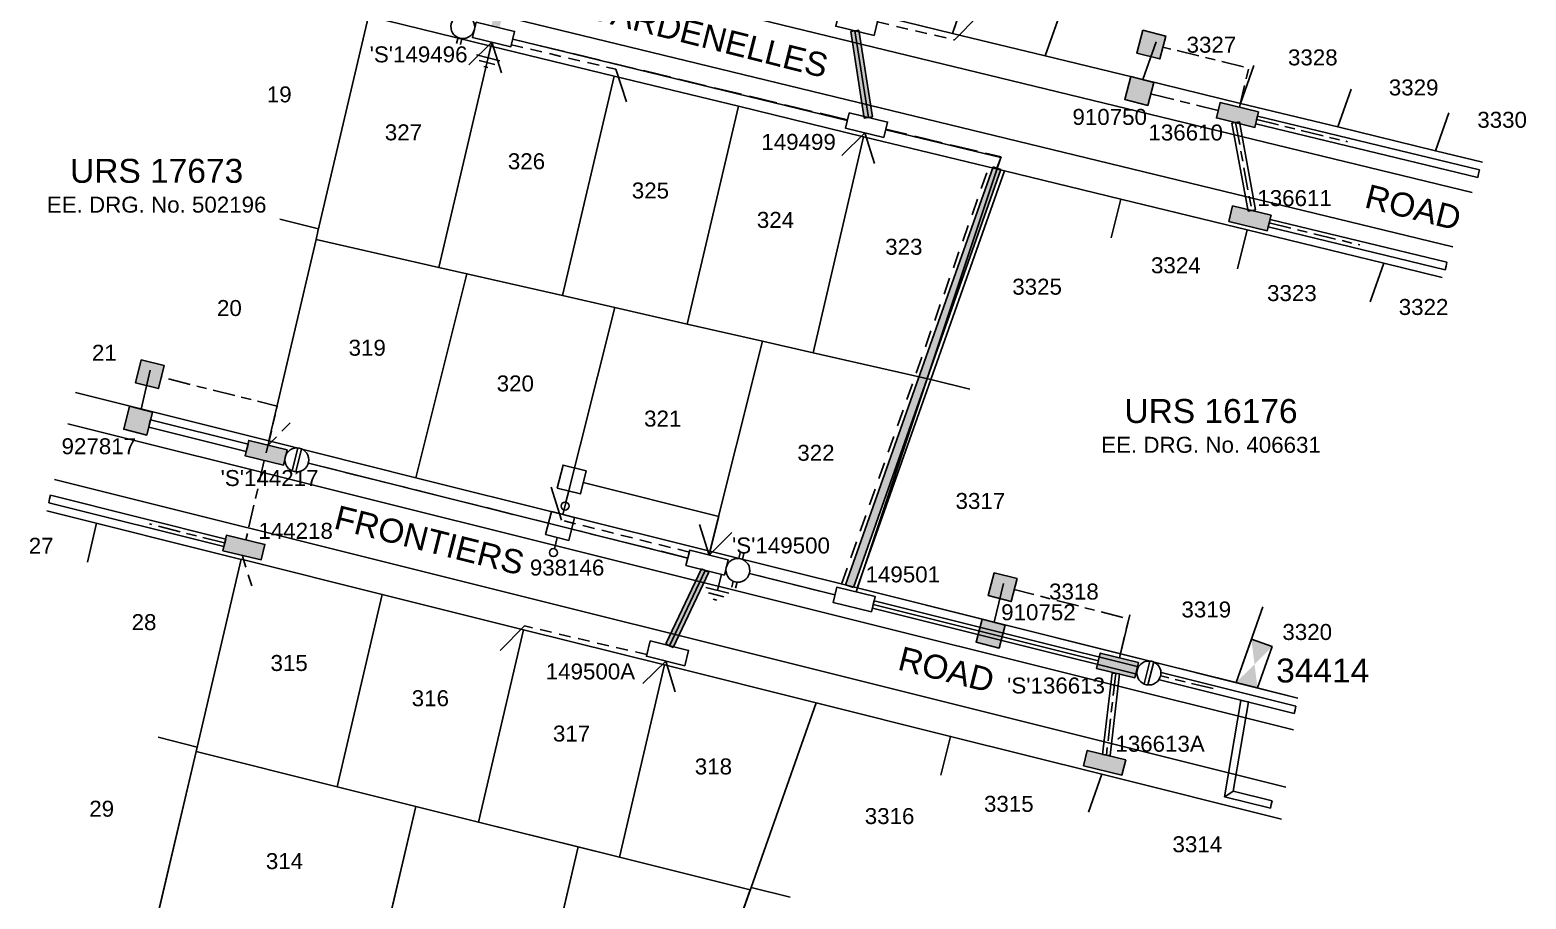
# Model space of a CAD drawing. Header units: metres. Extents: x 301329 to 301580, y 6240381 to 6240750.
# Drawn here: x 301381.9 to 301569.2, y 6240550 to 6240658.8 of the extents above; entities that cross this region are included whole.
import ezdxf
from ezdxf.enums import TextEntityAlignment as Align

# ---------------------------------------------------------------- set-up
doc = ezdxf.new("R2010")
doc.units = ezdxf.units.M
doc.header["$LTSCALE"] = 0.7
for name, pattern in [('Cable Exist OH', [1, 1, 0]), ('Cable Exist UG', [8.2, 4, -1.2, 1.8, -1.2]), ('Dash', [5, 3, -2]), ('IE Trench LV', [6.5, 5, -1.5])]:
    doc.linetypes.add(name, pattern=pattern)
doc.layers.get('0').update_dxf_attribs({"color": 6})
for name, color, linetype in [('_User Miscellaneous1', 3, 'Continuous'), ('_User Miscellaneous11', 7, 'Continuous'), ('_User Miscellaneous4', 7, 'Continuous'), ('_User Miscellaneous6', 7, 'Continuous'), ('_User Miscellaneous7', 150, 'Continuous'), ('_User Miscellaneous8', 7, 'Continuous'), ('_User_LV_Exist', 7, 'Continuous'), ('Cadastre Developer_SP_NEW', 4, 'Continuous'), ('Cadastre Roads_SP_EXT', 4, 'Continuous'), ('Cadastre Roads_SP_NEW', 8, 'Continuous'), ('Duct_SP_NEW', 2, 'Continuous'), ('Equip_LV_NEW', 5, 'Continuous'), ('Mains_LV_NEW_R6', 2, 'Continuous'), ('Mains_LV_NEW_R94', 2, 'Continuous'), ('Mains_LV_NEW_T84', 2, 'Continuous'), ('Services_SP_NEW_UG', 2, 'Continuous'), ('Sub_SP_EXT', 7, 'Continuous'), ('SupportsUG_SP_LV_EXT', 7, 'Continuous'), ('SupportsUG_SP_LV_NEW', 2, 'Continuous'), ('SupportsUG_SP_LV_SL_EXT', 7, 'Continuous'), ('SupportsUG_SP_LV_SL_NEW', 2, 'Continuous'), ('Trench_SP_NEW', 2, 'Continuous'), ('UG_Details_SP_MISC', 7, 'Continuous')]:
    doc.layers.add(name, color=color, linetype=linetype)
doc.layers.add('_User Miscellaneous5', color=7, linetype='Continuous', lineweight=35)
doc.layers.add('_User Notes', color=7, linetype='Continuous', plot=False)
doc.styles.add('ARIAL', font='arial.ttf', dxfattribs={"height": 2})
doc.styles.add('ARIAL 3.0', font='arial.ttf', dxfattribs={"height": 3})
doc.styles.add('COLUMN_LABEL', font='arial.ttf')
doc.styles.add('POLE_LABEL', font='arial.ttf')
doc.styles.add('SL_LABEL', font='arial.ttf')
doc.styles.get("Standard").update_dxf_attribs({"font": 'arial.ttf'})
doc.styles.add('style1', font='iso3098b.shx')
doc.linetypes.add('Cable 1', pattern='A,10,-0.1,["//",style1,S=2.5,R=0,X=0.35,Y=-1.25],-5', length=15.1)
doc.linetypes.add('Cable New UG', pattern='A,8,-1,["x",style1,S=3.5,R=0,X=0.35,Y=-1],-3.5', length=12.5)
doc.linetypes.add('Cable Z', pattern='A,8,-1,["Z",Standard,S=2.5,R=0,X=0.35,Y=-1.25],-3.5', length=12.5)

# ---------------------------------------------------------------- blocks, each defined once
blk = doc.blocks.new('PILLAR_EXT')
blk.add_hatch(color=256).paths.add_polyline_path([(-2.475, 2.49), (-2.475, 0.51), (2.475, 0.51), (2.475, 2.49)])
blk.add_lwpolyline([(-2.475, 0.51), (2.475, 0.51), (2.475, 2.49), (-2.475, 2.49)], close=True)
for tag, p, flags in [('OWNED_BY', (0, 1.3), 9), ('STATE', (0, 1.1), 9), ('SUPPORT_TYPE', (0, 0.9), 9), ('USAGE', (0, 0.7), 9), ('LEGEND', (0, 0.5), 9), ('LOCATION', (0, 0.3), 9), ('NOTES', (0, 0.1), 9), ('PARENT', (0, -0.1), 9), ('STREETNAME', (0, -0.3), 9), ('SUBURB', (0, -0.5), 1)]:
    blk.add_attdef(tag, p, '', height=0.2, dxfattribs=dict(flags=flags))
at = {"layer": '_User Miscellaneous6', "style": 'ARIAL', "flags": 8}
blk.add_attdef('ASSET_NUM', text='', height=2, dxfattribs=at).set_placement((1.5, 7.5), align=Align.TOP_LEFT)
blk = doc.blocks.new('*U36')
at = {"layer": '_User Miscellaneous7'}
blk.add_hatch(color=256, dxfattribs=at).paths.add_polyline_path([(-1.49, -7.49), (1.48, -7.49), (1.48, -4.52), (-1.49, -4.52)])
at = {"layer": '_User Miscellaneous8'}
blk.add_hatch(color=256, dxfattribs=at).paths.add_polyline_path([(-1.49, -1.49), (1.48, -1.49), (1.48, 1.48), (-1.49, 1.48)])
at = {"layer": '_User Miscellaneous7'}
blk.add_lwpolyline([(1.48, -7.49), (1.48, -4.52), (-1.49, -4.52), (-1.49, -7.49)], close=True, dxfattribs=at)
at = {"layer": '_User Miscellaneous8'}
blk.add_lwpolyline([(1.48, -1.49), (1.48, 1.48), (-1.49, 1.48), (-1.49, -1.49)], close=True, dxfattribs=at)
at = {"flags": 9}
for tag, style, p in [('STRUCTURE_PLANT_NUMBER', 'POLE_LABEL', (1.81, 0.03)), ('STREET_CODE', 'COLUMN_LABEL', (1.81, -0.2))]:
    blk.add_attdef(tag, text='', height=0.2, dxfattribs=dict(at, style=style)).set_placement(p, align=Align.MIDDLE_LEFT)
for tag, p in [('COLUMN_TYPE', (1.81, -0.4)), ('OWNED_BY', (1.81, -0.6)), ('STATE', (1.81, -0.8)), ('USAGE', (1.81, -1)), ('STREETNAME', (1.81, -1.6)), ('SUBURB', (1.81, -1.8)), ('LEGEND', (1.81, -1.2)), ('LOCATION', (1.81, -1.4)), ('NOTES', (1.81, -2))]:
    blk.add_attdef(tag, text='', height=0.2, dxfattribs=at).set_placement(p, align=Align.MIDDLE_LEFT)
at = {"flags": 1}
blk.add_attdef('Z', (1.81, -2.35), '', height=0.2, dxfattribs=at)
at = {"layer": '_User Miscellaneous6', "style": 'ARIAL', "flags": 8}
blk.add_attdef('ASSET_NUM', text='', height=2, dxfattribs=at).set_placement((2, 2), align=Align.MIDDLE_LEFT)
blk = doc.blocks.new('*U35')
blk.add_lwpolyline([(-0.26, 1.38), (5.5, 1.38), (5.5, -1.38), (0, -1.38)], close=True)
blk.add_solid([(0, -1.38), (-0.26, 1.38), (5.5, 1.38), (5.5, -1.38)])
for tag, height, flags, p in [('ASSET_NUM', 3, 8, (5.84, 2.55)), ('STREET_CODE', 0.2, 9, (5.34, 0.55)), ('CONSTRUCTED_VOLTAGE', 0.2, 9, (5.34, 0.35)), ('OPERATING_VOLTAGE', 0.2, 9, (5.34, -0.05)), ('NO_PHASES', 0.2, 9, (5.34, 0.15)), ('ORIENTATION', 0.2, 9, (5.34, -0.25)), ('OWNED_BY', 0.2, 9, (5.34, -0.45)), ('OPERATED_BY', 0.2, 9, (5.34, -0.65)), ('SECONDARY_VOLTAGE', 0.2, 9, (5.34, -1.05)), ('STATE', 0.2, 9, (5.34, -1.25)), ('SUBSTATION_TYPE', 0.2, 9, (5.34, -1.65)), ('MAINTAINED_BY', 0.2, 9, (5.34, -0.85)), ('PARENT', 0.2, 9, (5.34, -1.45)), ('USAGE', 0.2, 9, (5.34, -1.85)), ('STREETNAME', 0.2, 9, (5.34, -2.45)), ('SUBURB', 0.2, 9, (5.34, -2.65)), ('Z', 0.2, 1, (5.34, -3.05)), ('LEGEND', 0.2, 9, (5.34, -2.05)), ('LOCATION', 0.2, 9, (5.34, -2.25)), ('NOTES', 0.2, 9, (5.34, -2.85))]:
    blk.add_attdef(tag, text='', height=height, dxfattribs=dict(flags=flags)).set_placement(p, align=Align.MIDDLE_LEFT)
blk = doc.blocks.new('*U30')
at = {"lineweight": -3}
blk.add_lwpolyline([(-2.48, 2.49), (2.47, 2.49), (2.47, 0.51), (-2.48, 0.51)], close=True, dxfattribs=at)
for tag, flags, p in [('STREET_CODE', 9, (1.5, 3.5)), ('OWNED_BY', 9, (1.5, 3.3)), ('OPERATED_BY', 9, (1.5, 3.1)), ('STATE', 9, (1.5, 2.7)), ('SUPPORT_TYPE', 9, (1.5, 2.5)), ('MAINTAINED_BY', 9, (1.5, 2.9)), ('USAGE', 9, (1.5, 2.3)), ('LEGEND', 9, (1.5, 2.1)), ('PARENT', 9, (1.5, 1.9)), ('SUBURB', 9, (1.5, 1.7)), ('STREETNAME', 9, (1.5, 1.5)), ('Z', 1, (1.5, 0.9)), ('LOCATION', 9, (1.5, 1.3)), ('NOTES', 9, (1.5, 1.1))]:
    blk.add_attdef(tag, text='', height=0.2, dxfattribs=dict(flags=flags)).set_placement(p, align=Align.MIDDLE_LEFT)
at = {"layer": '_User Miscellaneous4', "style": 'ARIAL', "flags": 8}
blk.add_attdef('ASSET_NUM', text='', height=2, dxfattribs=at).set_placement((2, 5.5), align=Align.MIDDLE_LEFT)
blk = doc.blocks.new('*U64')
at = {"layer": 'Services_SP_NEW_UG', "color": 2, "flags": 128}
blk.add_lwpolyline([(12.37, -0.75), (14.62, 2.93)], dxfattribs=at)
at = {"layer": 'Services_SP_NEW_UG', "color": 2, "linetype": 'Dash', "ltscale": 0.7, "flags": 128}
blk.add_lwpolyline([(2.47, -0.75), (12.37, -0.75)], dxfattribs=at)
blk = doc.blocks.new('A$C1B2C29DD')
at = {"layer": 'Services_SP_NEW_UG', "color": 2, "flags": 128}
for points in [[(0, 0), (-2.1, 3.44)], [(0, 0), (2.1, 3.44)]]:
    blk.add_lwpolyline(points, dxfattribs=at)
blk = doc.blocks.new('*U65')
at = {"layer": 'Services_SP_NEW_UG', "color": 2, "flags": 128}
blk.add_lwpolyline([(-15.88, -0.75), (-18.12, 2.93)], dxfattribs=at)
at = {"layer": 'Services_SP_NEW_UG', "color": 2, "linetype": 'Dash', "ltscale": 0.7, "flags": 128}
blk.add_lwpolyline([(-2.47, -0.75), (-15.88, -0.75)], dxfattribs=at)
blk = doc.blocks.new('*U66')
at = {"layer": 'Services_SP_NEW_UG', "color": 2, "flags": 128}
blk.add_lwpolyline([(-18.97, -0.75), (-21.21, 2.93)], dxfattribs=at)
at = {"layer": 'Services_SP_NEW_UG', "color": 2, "linetype": 'Dash', "ltscale": 0.7, "flags": 128}
blk.add_lwpolyline([(-2.47, -0.75), (-18.97, -0.75)], dxfattribs=at)
blk = doc.blocks.new('*U67')
at = {"layer": 'Services_SP_NEW_UG', "color": 2, "flags": 128}
blk.add_lwpolyline([(18.21, -0.75), (20.46, 2.93)], dxfattribs=at)
at = {"layer": 'Services_SP_NEW_UG', "color": 2, "linetype": 'Dash', "ltscale": 0.7, "flags": 128}
blk.add_lwpolyline([(2.47, -0.75), (18.21, -0.75)], dxfattribs=at)
blk = doc.blocks.new('LV_UG_LINKS_OPEN_NEW')
blk.add_wipeout([(-1.17, 0.93), (-1.28, 0.78), (-1.36, 0.61), (-1.43, 0.44), (-1.47, 0.25), (-1.49, 0.07), (-1.49, -0.12), (-1.46, -0.31), (-1.41, -0.49), (-1.34, -0.66), (-1.25, -0.82), (-1.13, -0.97), (-1, -1.11), (-0.86, -1.22), (-0.7, -1.32), (-0.53, -1.4), (-0.35, -1.45), (-0.16, -1.49), (0.03, -1.49), (0.21, -1.48), (0.4, -1.44), (0.57, -1.38), (0.74, -1.3), (0.9, -1.19), (1.04, -1.07), (1.17, -0.93), (1.28, -0.78), (1.36, -0.61), (1.43, -0.44), (1.47, -0.25), (1.49, -0.07), (1.49, 0.12), (1.46, 0.31), (1.41, 0.49), (1.34, 0.66), (1.25, 0.82), (1.13, 0.97), (1, 1.11), (0.86, 1.22), (0.7, 1.32), (0.53, 1.4), (0.35, 1.45), (0.16, 1.49), (-0.03, 1.49), (-0.21, 1.48), (-0.4, 1.44), (-0.57, 1.38), (-0.74, 1.3), (-0.9, 1.19), (-1.04, 1.07)])
for p, q in [((-0.25, 1.47), (-0.25, 2.22)), ((0.25, 1.47), (0.25, 2.22)), ((-0.25, -1.47), (-0.25, -2.22)), ((0.25, -1.47), (0.25, -2.22))]:
    blk.add_line(p, q)
blk.add_lwpolyline([(1.49, 0, 1), (-1.49, 0, 1)], format="xyb", close=True)
for tag, p, flags in [('ORIENTATION', (0, 0), 9), ('Z', (0, 0), 1), ('USAGE', (0, -0.2), 9), ('NOTES', (0, -0.4), 9)]:
    blk.add_attdef(tag, p, '', height=0.2, dxfattribs=dict(flags=flags))
blk = doc.blocks.new('*U31')
at = {"layer": '_User Miscellaneous7', "lineweight": -3}
blk.add_lwpolyline([(0, -3.03), (0, -1.58)], dxfattribs=at)
blk.add_lwpolyline([(-1.49, -6), (1.49, -6), (1.49, -3.03), (-1.49, -3.03)], close=True, dxfattribs=at)
blk.add_circle((0, -1.08), 0.5, dxfattribs=at)
at = {"layer": '_User Miscellaneous8', "color": 2, "lineweight": -3}
blk.add_lwpolyline([(-1.49, 0), (1.49, 0), (1.49, 2.97), (-1.49, 2.97)], close=True, dxfattribs=at)
at = {"style": 'POLE_LABEL', "flags": 9}
blk.add_attdef('STRUCTURE_PLANT_NUMBER', text='', height=0.2, dxfattribs=at).set_placement((1.64, 1.73), align=Align.MIDDLE_LEFT)
for tag, flags, p in [('STREET_CODE', 9, (1.64, 1.49)), ('OWNED_BY', 9, (1.64, 1.09)), ('OPERATED_BY', 9, (1.64, 0.89)), ('STATE', 9, (1.64, 0.49)), ('COLUMN_TYPE', 9, (1.64, 1.29)), ('MAINTAINED_BY', 9, (1.64, 0.69)), ('USAGE', 9, (1.64, 0.29)), ('LEGEND', 9, (1.64, 0.09)), ('SUBURB', 9, (1.64, -0.31)), ('STREETNAME', 9, (1.64, -0.51)), ('Z', 1, (1.64, -1.31)), ('PARENT', 9, (1.64, -0.11)), ('LOCATION', 9, (1.64, -0.71)), ('NOTES', 9, (1.64, -0.91)), ('LABEL_ALIGNMENT', 9, (1.64, -1.11))]:
    blk.add_attdef(tag, text='', height=0.2, dxfattribs=dict(flags=flags)).set_placement(p, align=Align.MIDDLE_LEFT)
at = {"layer": '_User Miscellaneous5', "style": 'ARIAL', "flags": 8}
blk.add_attdef('ASSET_NUM', text='', height=2, dxfattribs=at).set_placement((2, 3.49), align=Align.MIDDLE_LEFT)
blk = doc.blocks.new('*U72')
at = {"layer": '_User Miscellaneous8', "color": 2}
blk.add_line((0, 0), (0, 1.45), dxfattribs=at)
blk.add_circle((0, 1.95), 0.5, dxfattribs=at)
for tag, p, flags in [('Z', (0, 0), 1), ('OPERATED_BY', (0, -9.61), 9)]:
    blk.add_attdef(tag, p, '', height=0.2, dxfattribs=dict(flags=flags))
at = {"style": 'SL_LABEL', "flags": 9}
blk.add_attdef('STREET_CODE', text='', height=0.2, dxfattribs=at).set_placement((0, -0.2), align=Align.MIDDLE_LEFT)
at = {"flags": 9}
for tag, p in [('CONSTRUCTED_VOLTAGE', (0, -0.4)), ('CONTROL_TYPE', (0, -0.6)), ('OPERATING_VOLTAGE', (0, -1.4)), ('ORIENTATION', (0, -1.6)), ('OWNED_BY', (0, -1.8)), ('LANTERN_PURPOSE', (0, -0.8)), ('LANTERN_TYPE', (0, -1)), ('NO_PHASES', (0, -1.2)), ('STATE', (0, -2)), ('CEXIST', (0, -2.4)), ('CNEW', (0, -2.6)), ('CNUMBER', (0, -2.8)), ('CREMOVE', (0, -3)), ('CREPLACE', (0, -3.2)), ('USAGE', (0, -2.2)), ('LKINGHEIGHT', (0, -3.4)), ('LBRACKET', (0, -3.6)), ('LBRACKETVOCAB', (0, -3.8)), ('LCATEGORY', (0, -4)), ('LCHARGE1', (0, -4.2)), ('LCHARGE1PERCENT', (0, -4.4)), ('LCHARGE2', (0, -4.6)), ('LCHARGE2PERCENT', (0, -4.8)), ('LCHARGE3', (0, -5)), ('LCHARGE3PERCENT', (0, -5.2)), ('LEXIST', (0, -5.4)), ('LLAMP', (0, -5.6)), ('LLAMPVOCAB', (0, -5.8)), ('LMAST', (0, -6)), ('LMASTVOCAB', (0, -6.2)), ('LNEW', (0, -6.4)), ('LANTNUMBER', (0, -6.6)), ('LOUTREACH', (0, -7)), ('LOUTREACHVOCAB', (0, -7.2)), ('LRATECODE', (0, -7.4)), ('SUBURB', (0, -8.6)), ('STREETNAME', (0, -8.8)), ('LREMOVE', (0, -7.6)), ('LREPLACE', (0, -7.8)), ('LTYPE', (0, -8)), ('LTYPEVOCAB', (0, -8.2)), ('LEGEND', (0, -8.4)), ('LOCATION', (0, -9)), ('NOTES', (0, -9.2)), ('MAINTAINED_BY', (0, -9.86))]:
    blk.add_attdef(tag, text='', height=0.2, dxfattribs=at).set_placement(p, align=Align.MIDDLE_LEFT)
at = {"layer": '_User Notes', "style": 'SL_LABEL', "flags": 8}
blk.add_attdef('ASSET_NUM', text='', height=2.5, dxfattribs=at).set_placement((2, 2), align=Align.MIDDLE_LEFT)
at = {"layer": '_User Notes', "flags": 8}
blk.add_attdef('LNUMBER', text='', height=2.5, dxfattribs=at).set_placement((1.2, -2.8), align=Align.MIDDLE_LEFT)
blk = doc.blocks.new('LV_UG_LINKS_CLOSED_NEW')
for tag, flags, p in [('TYPE', 9, (1.5, -2.6)), ('Z', 1, (1.5, -2.8))]:
    blk.add_attdef(tag, text='', height=0.2, dxfattribs=dict(flags=flags)).set_placement(p, align=Align.MIDDLE_LEFT)
blk.add_wipeout([(-1.06, 1.06), (-1.18, 0.92), (-1.29, 0.76), (-1.37, 0.59), (-1.43, 0.42), (-1.48, 0.23), (-1.49, 0.05), (-1.49, -0.14), (-1.46, -0.33), (-1.41, -0.51), (-1.33, -0.68), (-1.24, -0.84), (-1.12, -0.99), (-0.99, -1.12), (-0.84, -1.24), (-0.68, -1.33), (-0.51, -1.41), (-0.33, -1.46), (-0.14, -1.49), (0.05, -1.49), (0.23, -1.48), (0.42, -1.43), (0.59, -1.37), (0.76, -1.29), (0.92, -1.18), (1.06, -1.06), (1.18, -0.92), (1.29, -0.76), (1.37, -0.59), (1.43, -0.42), (1.48, -0.23), (1.49, -0.05), (1.49, 0.14), (1.46, 0.33), (1.41, 0.51), (1.33, 0.68), (1.24, 0.84), (1.12, 0.99), (0.99, 1.12), (0.84, 1.24), (0.68, 1.33), (0.51, 1.41), (0.33, 1.46), (0.14, 1.49), (-0.05, 1.49), (-0.23, 1.48), (-0.42, 1.43), (-0.59, 1.37), (-0.76, 1.29), (-0.92, 1.18)])
for p, q in [((-0.25, -1.48), (-0.25, 1.48)), ((0.25, -1.48), (0.25, 1.48))]:
    blk.add_line(p, q)
blk.add_circle((0, 0), 1.5)
at = {"flags": 9}
for tag, p in [('ACTUAL_STATUS', (1.5, 0)), ('CONSTRUCTED_VOLTAGE', (1.5, -0.2)), ('OPERATING_VOLTAGE', (1.5, -0.6)), ('ORIENTATION', (1.5, -0.8)), ('STATE', (1.5, -1)), ('SWITCH_TYPE', (1.5, -1.2)), ('OWNED_BY', (1.5, -1.8)), ('NO_PHASES', (1.5, -0.4)), ('USAGE', (1.5, -1.4)), ('NOTES', (1.5, -1.6)), ('OPERATED_BY', (1.5, -2)), ('MAINTAINED_BY', (1.5, -2.2)), ('NUMBER_OF_PHASES', (1.5, -2.4))]:
    blk.add_attdef(tag, text='', height=0.2, dxfattribs=at).set_placement(p, align=Align.MIDDLE_LEFT)
blk = doc.blocks.new('A$C7DAD38F0')
at = {"layer": '_User Miscellaneous11', "color": 3, "style": 'ARIAL'}
blk.add_attdef('DRG_NO', text='', height=2, dxfattribs=at).set_placement((0, -4.23), align=Align.MIDDLE_CENTER)
at = {"layer": '_User Miscellaneous6', "color": 2, "style": 'ARIAL 3.0'}
blk.add_attdef('URS___', text='', height=3, dxfattribs=at).set_placement((0, 0), align=Align.MIDDLE_CENTER)
blk = doc.blocks.new('Earth')
for p, q in [((0, -2.04), (0, 0)), ((-1.5, -2.04), (1.5, -2.04)), ((-1, -2.64), (1, -2.64)), ((-0.25, -3.24), (0.25, -3.24))]:
    blk.add_line(p, q)

msp = doc.modelspace()

# ---------------------------------------------------------------- hatches: boundary and pattern name
at = {"layer": '_User Miscellaneous11'}
h = msp.add_hatch(color=256, dxfattribs=at)
h.dxf.hatch_style = 1
h.paths.add_polyline_path([(301439.69, 6240659.34), (301440.7, 6240659.09), (301443.36, 6240669.98), (301442.35, 6240670.22)], flags=16)
edge = h.paths.add_edge_path()
edge.add_line((301562.4, 6240638.47), (301426.86, 6240671.42))
h = msp.add_hatch(color=256, dxfattribs=at)
h.dxf.hatch_style = 1
h.paths.add_polyline_path([(301486.35, 6240647.79), (301487.38, 6240647.95), (301485.68, 6240658.78), (301484.66, 6240658.62)])
h = msp.add_hatch(color=256, dxfattribs=at)
h.dxf.hatch_style = 1
h.paths.add_polyline_path([(301484.01, 6240589.38), (301484.99, 6240589.04), (301503.44, 6240641.33), (301502.46, 6240641.67)])
h = msp.add_hatch(color=256, dxfattribs=at)
h.dxf.hatch_style = 1
h.paths.add_polyline_path([(301461.51, 6240581.96), (301462.45, 6240581.52), (301466.91, 6240590.94), (301465.97, 6240591.38)])

# ---------------------------------------------------------------- linework, layer by layer
at = {"layer": '_User_LV_Exist', "color": 7, "linetype": 'Cable Exist UG', "flags": 128}
for points in [[(301533.29, 6240649.14), (301534.48, 6240654.05), (301523.71, 6240656.66)], [(301532.82, 6240647.22), (301534.85, 6240636.2)], [(301535.46, 6240647.59), (301546.8, 6240644.83)], [(301537.02, 6240634.66), (301548.36, 6240631.9)], [(301411.52, 6240605.89), (301412.89, 6240611.73), (301398.37, 6240615.36)], [(301411.27, 6240604.93), (301408.97, 6240594.99)], [(301406.3, 6240594.6), (301396.9, 6240596.99)], [(301518.28, 6240580.23), (301519.42, 6240585.1), (301505.11, 6240588.78)], [(301517.81, 6240578.31), (301516.66, 6240568.06)], [(301521.73, 6240578.38), (301530.02, 6240576.37)]]:
    msp.add_lwpolyline(points, dxfattribs=at)
at = {"layer": 'Cadastre Developer_SP_NEW'}
for p, q in [((301505.79, 6240682.95), (301497.39, 6240658.39)), ((301508.99, 6240655.57), (301517.65, 6240680.07)), ((301417.98, 6240633.57), (301424.3, 6240660.52)), ((301439.61, 6240656.8), (301424.3, 6240660.52)), ((301497.39, 6240658.39), (301485.78, 6240661.21)), ((301508.99, 6240655.57), (301497.39, 6240658.39)), ((301433.11, 6240629.09), (301439.61, 6240656.8)), ((301455.04, 6240653.05), (301439.61, 6240656.8)), ((301522.87, 6240657.34), (301521.2, 6240652.6)), ((301508.99, 6240655.57), (301521.2, 6240652.6)), ((301535.08, 6240654.37), (301533.41, 6240649.63)), ((301448.59, 6240625.56), (301455.04, 6240653.05)), ((301470.59, 6240649.26), (301455.04, 6240653.05)), ((301521.2, 6240652.6), (301533.41, 6240649.63)), ((301547.29, 6240651.4), (301545.62, 6240646.67)), ((301464.2, 6240622.01), (301470.59, 6240649.26)), ((301486.27, 6240645.45), (301470.59, 6240649.26)), ((301533.41, 6240649.63), (301545.62, 6240646.67)), ((301545.62, 6240646.67), (301557.82, 6240643.7)), ((301479.94, 6240618.42), (301486.27, 6240645.45)), ((301503.9, 6240641.17), (301486.27, 6240645.45)), ((301503.9, 6240641.17), (301494.67, 6240615.06)), ((301518.44, 6240637.63), (301503.9, 6240641.17)), ((301518.44, 6240637.63), (301517.24, 6240632.78)), ((301534.26, 6240633.78), (301518.44, 6240637.63)), ((301417.75, 6240632.59), (301417.98, 6240633.57)), ((301533.06, 6240628.93), (301534.26, 6240633.78)), ((301551.37, 6240629.62), (301534.26, 6240633.78)), ((301411.84, 6240607.37), (301417.75, 6240632.59)), ((301417.75, 6240632.59), (301433.11, 6240629.09)), ((301551.37, 6240629.62), (301549.66, 6240624.78)), ((301558.66, 6240627.85), (301551.37, 6240629.62)), ((301436.62, 6240628.29), (301430.24, 6240602.77)), ((301433.11, 6240629.09), (301436.62, 6240628.29)), ((301436.62, 6240628.29), (301448.59, 6240625.56)), ((301448.59, 6240625.56), (301455.12, 6240624.08)), ((301448.64, 6240598.17), (301455.12, 6240624.08)), ((301455.12, 6240624.08), (301464.2, 6240622.01)), ((301464.2, 6240622.01), (301473.61, 6240619.86)), ((301473.61, 6240619.86), (301467.04, 6240593.58)), ((301473.61, 6240619.86), (301479.94, 6240618.42)), ((301479.94, 6240618.42), (301494.67, 6240615.06)), ((301494.67, 6240615.06), (301485.44, 6240588.98)), ((301499.55, 6240613.86), (301494.67, 6240615.06)), ((301411.84, 6240607.37), (301430.24, 6240602.77)), ((301430.24, 6240602.77), (301448.64, 6240598.17)), ((301448.64, 6240598.17), (301467.04, 6240593.58)), ((301408.37, 6240592.57), (301402.73, 6240568.51)), ((301426.04, 6240588.16), (301408.37, 6240592.57)), ((301467.04, 6240593.58), (301485.44, 6240588.98)), ((301485.44, 6240588.98), (301502.6, 6240584.69)), ((301503.79, 6240589.54), (301502.6, 6240584.69)), ((301420.39, 6240564.09), (301426.04, 6240588.16)), ((301443.7, 6240583.74), (301426.04, 6240588.16)), ((301536.21, 6240586.59), (301532.87, 6240577.12)), ((301502.6, 6240584.69), (301518.4, 6240580.74)), ((301518.4, 6240580.74), (301519.6, 6240585.59)), ((301438.06, 6240559.67), (301443.7, 6240583.74)), ((301461.37, 6240579.33), (301443.7, 6240583.74)), ((301518.4, 6240580.74), (301532.87, 6240577.12)), ((301455.73, 6240555.26), (301461.37, 6240579.33)), ((301480.35, 6240574.58), (301461.37, 6240579.33)), ((301532.87, 6240577.12), (301540.62, 6240575.18)), ((301480.35, 6240574.58), (301472.19, 6240551.49)), ((301497.15, 6240570.38), (301480.35, 6240574.58)), ((301497.15, 6240570.38), (301495.92, 6240565.53)), ((301516.08, 6240565.65), (301497.15, 6240570.38)), ((301397.35, 6240545.55), (301402.73, 6240568.51)), ((301402.73, 6240568.51), (301420.39, 6240564.09)), ((301430.23, 6240561.63), (301420.39, 6240564.09)), ((301516.08, 6240565.65), (301514.4, 6240560.9)), ((301538.55, 6240560.03), (301516.08, 6240565.65)), ((301424.8, 6240538.46), (301430.23, 6240561.63)), ((301438.06, 6240559.67), (301430.23, 6240561.63)), ((301450.56, 6240556.55), (301438.06, 6240559.67)), ((301445.1, 6240533.26), (301450.56, 6240556.55)), ((301455.73, 6240555.26), (301450.56, 6240556.55)), ((301455.73, 6240555.26), (301472.08, 6240551.17)), ((301464.04, 6240528.42), (301472.08, 6240551.17)), ((301472.08, 6240551.17), (301472.19, 6240551.49)), ((301477.06, 6240550.26), (301472.19, 6240551.49))]:
    msp.add_line(p, q, dxfattribs=at)
for points in [[(301505.79, 6240682.95), (301497.39, 6240658.39), (301485.78, 6240661.21), (301493.77, 6240685.87), (301505.79, 6240682.95)], [(301517.65, 6240680.07), (301508.99, 6240655.57), (301497.39, 6240658.39), (301505.79, 6240682.95), (301517.65, 6240680.07)], [(301439.61, 6240656.8), (301433.11, 6240629.09), (301417.75, 6240632.59), (301417.98, 6240633.57), (301424.3, 6240660.52), (301439.61, 6240656.8)], [(301433.11, 6240629.09), (301439.61, 6240656.8), (301455.04, 6240653.05), (301448.59, 6240625.56), (301436.62, 6240628.29), (301433.11, 6240629.09)], [(301470.59, 6240649.26), (301464.2, 6240622.01), (301455.12, 6240624.08), (301448.59, 6240625.56), (301455.04, 6240653.05), (301470.59, 6240649.26)], [(301486.27, 6240645.45), (301479.94, 6240618.42), (301473.61, 6240619.86), (301464.2, 6240622.01), (301470.59, 6240649.26), (301486.27, 6240645.45)], [(301503.9, 6240641.17), (301494.67, 6240615.06), (301479.94, 6240618.42), (301486.27, 6240645.45), (301503.9, 6240641.17)], [(301436.62, 6240628.29), (301430.24, 6240602.77), (301411.84, 6240607.37), (301417.75, 6240632.59), (301433.11, 6240629.09), (301436.62, 6240628.29)], [(301430.24, 6240602.77), (301436.62, 6240628.29), (301448.59, 6240625.56), (301455.12, 6240624.08), (301448.64, 6240598.17), (301430.24, 6240602.77)], [(301467.04, 6240593.58), (301448.64, 6240598.17), (301455.12, 6240624.08), (301464.2, 6240622.01), (301473.61, 6240619.86), (301467.04, 6240593.58)], [(301467.04, 6240593.58), (301473.61, 6240619.86), (301479.94, 6240618.42), (301494.67, 6240615.06), (301485.44, 6240588.98), (301467.04, 6240593.58)], [(301408.37, 6240592.57), (301402.73, 6240568.51), (301420.39, 6240564.09), (301426.04, 6240588.16), (301408.37, 6240592.57)], [(301426.04, 6240588.16), (301420.39, 6240564.09), (301438.06, 6240559.67), (301443.7, 6240583.74), (301426.04, 6240588.16)], [(301443.7, 6240583.74), (301438.06, 6240559.67), (301455.73, 6240555.26), (301461.37, 6240579.33), (301443.7, 6240583.74)], [(301455.73, 6240555.26), (301461.37, 6240579.33), (301480.35, 6240574.58), (301472.19, 6240551.49), (301472.08, 6240551.17), (301455.73, 6240555.26)], [(301402.73, 6240568.51), (301420.39, 6240564.09), (301430.23, 6240561.63), (301424.8, 6240538.46), (301397.35, 6240545.55), (301402.73, 6240568.51)], [(301430.23, 6240561.63), (301424.8, 6240538.46), (301445.1, 6240533.26), (301450.56, 6240556.55), (301438.06, 6240559.67), (301430.23, 6240561.63)], [(301472.08, 6240551.17), (301464.04, 6240528.42), (301445.1, 6240533.26), (301450.56, 6240556.55), (301455.73, 6240555.26), (301472.08, 6240551.17)]]:
    msp.add_lwpolyline(points, close=True, dxfattribs=at)
for points in [[(301522.87, 6240657.34), (301521.2, 6240652.6), (301508.99, 6240655.57), (301517.65, 6240680.07), (301522.54, 6240678.89)], [(301535.08, 6240654.37), (301533.41, 6240649.63), (301521.2, 6240652.6), (301522.87, 6240657.34)], [(301547.29, 6240651.4), (301545.62, 6240646.67), (301533.41, 6240649.63), (301535.08, 6240654.37)], [(301559.5, 6240648.44), (301557.82, 6240643.7), (301545.62, 6240646.67), (301547.29, 6240651.4)], [(301563.73, 6240642.26), (301557.82, 6240643.7)], [(301499.55, 6240613.86), (301494.67, 6240615.06), (301503.9, 6240641.17), (301518.44, 6240637.63), (301517.24, 6240632.78)], [(301517.24, 6240632.78), (301518.44, 6240637.63), (301534.26, 6240633.78), (301533.06, 6240628.93)], [(301503.79, 6240589.54), (301502.6, 6240584.69), (301485.44, 6240588.98), (301494.67, 6240615.06), (301499.55, 6240613.86)], [(301519.6, 6240585.59), (301518.4, 6240580.74), (301502.6, 6240584.69), (301503.79, 6240589.54)], [(301536.21, 6240586.59), (301532.87, 6240577.12), (301518.4, 6240580.74), (301519.6, 6240585.59)], [(301540.62, 6240575.18), (301532.87, 6240577.12), (301536.21, 6240586.59)], [(301477.06, 6240550.26), (301472.19, 6240551.49), (301480.35, 6240574.58), (301497.15, 6240570.38), (301495.92, 6240565.53)], [(301495.92, 6240565.53), (301497.15, 6240570.38), (301516.08, 6240565.65), (301514.4, 6240560.9)], [(301514.4, 6240560.9), (301516.08, 6240565.65), (301538.55, 6240560.03)], [(301484.21, 6240528.4), (301482.98, 6240523.56), (301464.04, 6240528.42), (301472.19, 6240551.49), (301477.06, 6240550.26)]]:
    msp.add_lwpolyline(points, dxfattribs=at)
at = {"layer": 'Cadastre Developer_SP_NEW', "linetype": 'Dash'}
msp.add_lwpolyline([(301483.5, 6240589.46), (301501.91, 6240641.54)], dxfattribs=at)
at = {"layer": 'Cadastre Developer_SP_NEW', "flags": 128}
for points in [[(301418.07, 6240633.93), (301413.21, 6240635.13)], [(301395.85, 6240611.37), (301396.99, 6240616.24)], [(301411.84, 6240607.37), (301387.65, 6240613.42)], [(301408.39, 6240592.55), (301384.05, 6240598.63)], [(301390.28, 6240597.08), (301389.13, 6240592.21)], [(301488.98, 6240588.09), (301540.62, 6240575.18)], [(301402.86, 6240569.05), (301398.01, 6240570.28)]]:
    msp.add_lwpolyline(points, dxfattribs=at)
at = {"layer": 'Cadastre Roads_SP_NEW'}
for p, q in [((301562.4, 6240638.47), (301426.86, 6240671.42)), ((301559.99, 6240631.65), (301425.22, 6240664.41)), ((301484.1, 6240585.19), (301386.7, 6240609.53)), ((301481.69, 6240578.37), (301385, 6240602.54)), ((301540.07, 6240571.2), (301484.1, 6240585.19)), ((301539.09, 6240564.02), (301481.69, 6240578.37))]:
    msp.add_line(p, q, dxfattribs=at)
at = {"layer": 'Duct_SP_NEW'}
for p, q in [((301484.66, 6240658.62), (301485.17, 6240658.7)), ((301486.35, 6240647.79), (301484.66, 6240658.62)), ((301485.68, 6240658.78), (301485.17, 6240658.7)), ((301487.38, 6240647.95), (301485.68, 6240658.78)), ((301486.35, 6240647.79), (301486.86, 6240647.87)), ((301487.38, 6240647.95), (301486.86, 6240647.87)), ((301484.01, 6240589.38), (301502.46, 6240641.67)), ((301484.99, 6240589.04), (301503.44, 6240641.33)), ((301502.46, 6240641.67), (301502.95, 6240641.5)), ((301503.44, 6240641.33), (301502.95, 6240641.5)), ((301461.51, 6240581.96), (301465.97, 6240591.38)), ((301462.45, 6240581.52), (301466.91, 6240590.94)), ((301465.97, 6240591.38), (301466.44, 6240591.16)), ((301466.91, 6240590.94), (301466.44, 6240591.16)), ((301484.01, 6240589.38), (301484.5, 6240589.21)), ((301484.99, 6240589.04), (301484.5, 6240589.21)), ((301461.51, 6240581.96), (301461.98, 6240581.74)), ((301462.45, 6240581.52), (301461.98, 6240581.74))]:
    msp.add_line(p, q, dxfattribs=at)
at = {"layer": 'Mains_LV_NEW_R6', "linetype": 'Cable Z', "flags": 128}
msp.add_lwpolyline([(301466.92, 6240593.08), (301468.13, 6240597.93), (301451.17, 6240602.17)], dxfattribs=at)
at = {"layer": 'Mains_LV_NEW_R94', "color": 2, "linetype": 'Cable 1', "ltscale": 0.87, "flags": 128}
msp.add_lwpolyline([(301466.44, 6240591.16), (301461.98, 6240581.74)], dxfattribs=at)
at = {"layer": 'Mains_LV_NEW_T84', "linetype": 'Cable New UG', "flags": 128}
for points in [[(301442.37, 6240657.67), (301484.22, 6240647.49)], [(301485.17, 6240658.7), (301486.86, 6240647.87)], [(301485.32, 6240588.48), (301503.42, 6240642.83), (301489.03, 6240646.32)], [(301464.28, 6240592.71), (301416.81, 6240604.58)], [(301469.08, 6240591.51), (301469.08, 6240591.51)], [(301482.68, 6240588.11), (301471.98, 6240590.79)], [(301515.64, 6240579.87), (301487.48, 6240586.91)]]:
    msp.add_lwpolyline(points, dxfattribs=at)
at = {"layer": 'Services_SP_NEW_UG', "color": 2, "linetype": 'Dash', "ltscale": 0.7, "flags": 128}
for points in [[(301411.74, 6240606.86), (301414.59, 6240609.71)], [(301409.69, 6240589.22), (301408.49, 6240593.07)]]:
    msp.add_lwpolyline(points, dxfattribs=at)
at = {"layer": 'Trench_SP_NEW', "linetype": 'IE Trench LV', "flags": 128}
for points in [[(301484.24, 6240647.56), (301442.37, 6240657.67)], [(301502.95, 6240641.5), (301503.46, 6240642.92), (301489.05, 6240646.4)], [(301446.84, 6240597.07), (301413.91, 6240605.31)], [(301464.28, 6240592.71), (301449.72, 6240596.35)], [(301482.68, 6240588.11), (301469.08, 6240591.51)]]:
    msp.add_lwpolyline(points, dxfattribs=at)
at = {"layer": 'UG_Details_SP_MISC'}
for p, q in [((301532.35, 6240647.13), (301532.82, 6240647.22)), ((301532.35, 6240647.13), (301534.38, 6240636.12)), ((301533.29, 6240647.3), (301532.82, 6240647.22)), ((301533.29, 6240647.3), (301535.32, 6240636.29)), ((301535.33, 6240647.08), (301535.45, 6240647.55)), ((301535.33, 6240647.08), (301563.11, 6240640.35)), ((301535.56, 6240648.02), (301535.45, 6240647.55)), ((301535.56, 6240648.02), (301563.34, 6240641.29)), ((301563.11, 6240640.35), (301563.22, 6240640.82)), ((301563.34, 6240641.29), (301563.22, 6240640.82)), ((301534.38, 6240636.12), (301534.85, 6240636.2)), ((301535.32, 6240636.29), (301534.85, 6240636.2)), ((301537.13, 6240635.11), (301537.02, 6240634.65)), ((301537.13, 6240635.11), (301559.27, 6240629.73)), ((301536.91, 6240634.18), (301537.02, 6240634.65)), ((301536.91, 6240634.18), (301559.04, 6240628.8)), ((301559.27, 6240629.73), (301559.15, 6240629.26)), ((301559.04, 6240628.8), (301559.15, 6240629.26)), ((301396.81, 6240609.09), (301396.92, 6240609.55)), ((301409.01, 6240606.04), (301396.81, 6240609.09)), ((301397.04, 6240610.02), (301396.92, 6240609.55)), ((301409.24, 6240606.97), (301397.04, 6240610.02)), ((301409.24, 6240606.97), (301409.12, 6240606.51)), ((301409.01, 6240606.04), (301409.12, 6240606.51)), ((301384.3, 6240599.64), (301384.41, 6240600.11)), ((301406.22, 6240594.16), (301384.3, 6240599.64)), ((301384.53, 6240600.58), (301384.41, 6240600.11)), ((301406.46, 6240595.09), (301384.53, 6240600.58)), ((301406.22, 6240594.16), (301406.34, 6240594.63)), ((301406.46, 6240595.09), (301406.34, 6240594.63)), ((301487.36, 6240586.44), (301487.48, 6240586.91)), ((301487.36, 6240586.44), (301540.13, 6240573.25)), ((301487.6, 6240587.37), (301487.48, 6240586.91)), ((301487.6, 6240587.37), (301540.37, 6240574.18)), ((301516.18, 6240568.11), (301517.35, 6240578.32)), ((301517.14, 6240568), (301518.3, 6240578.21)), ((301517.35, 6240578.32), (301517.83, 6240578.27)), ((301518.3, 6240578.21), (301517.83, 6240578.27)), ((301533.47, 6240574.89), (301531.42, 6240562.82)), ((301534.41, 6240574.73), (301532.52, 6240563.54)), ((301533.47, 6240574.89), (301533.94, 6240574.81)), ((301534.41, 6240574.73), (301533.94, 6240574.81)), ((301540.13, 6240573.25), (301540.25, 6240573.72)), ((301540.37, 6240574.18), (301540.25, 6240573.72)), ((301516.18, 6240568.11), (301516.66, 6240568.06)), ((301517.14, 6240568), (301516.66, 6240568.06)), ((301531.42, 6240562.82), (301531.97, 6240563.18)), ((301531.42, 6240562.82), (301537.17, 6240561.39)), ((301532.52, 6240563.54), (301531.97, 6240563.18)), ((301532.52, 6240563.54), (301537.4, 6240562.32)), ((301537.4, 6240562.32), (301537.28, 6240561.85)), ((301537.17, 6240561.39), (301537.28, 6240561.85))]:
    msp.add_line(p, q, dxfattribs=at)
at = {"layer": 'UG_Details_SP_MISC', "color": 7, "linetype": 'Cable Exist UG', "flags": 128}
msp.add_lwpolyline([(301530.64, 6240648.73), (301522.19, 6240650.82)], dxfattribs=at)

# ---------------------------------------------------------------- block references
at = {"layer": '_User Miscellaneous1'}
for p, values in [((301397.8, 6240641.18), {'URS___': 'URS 17673', 'DRG_NO': 'EE. DRG. No. 502196'}), ((301529.74, 6240611.12), {'URS___': 'URS 16176', 'DRG_NO': 'EE. DRG. No. 406631'})]:
    msp.add_blockref('A$C7DAD38F0', p, dxfattribs=at).add_auto_attribs(values)
at = {"layer": 'Services_SP_NEW_UG'}
for name, p, rotation in [('*U64', (301485.76, 6240661.12), 346.8036018717032), ('*U65', (301439.61, 6240656.8), 166.8036018733059), ('*U66', (301467.04, 6240593.58), 345.9651479220971), ('*U67', (301461.37, 6240579.33), 166.8036018730044)]:
    msp.add_blockref(name, p, dxfattribs=dict(at, rotation=rotation))
at = {"layer": 'Sub_SP_EXT'}
ref = msp.add_blockref('*U35', (301534.26, 6240576.91), dxfattribs=dict(at, rotation=70.59246417735207))
ref.add_attrib('ASSET_NUM_001', '34414', (301537.89, 6240577.14), dxfattribs={"layer": '0', "height": 3})
at = {"layer": 'SupportsUG_SP_LV_EXT'}
ref = msp.add_blockref('PILLAR_EXT', (301533.41, 6240649.63), dxfattribs=dict(at, rotation=166.3353251566384))
ref.add_attrib('ASSET_NUM_001', '136610', (301521.91, 6240644.98), dxfattribs={"layer": '_User Miscellaneous6', "height": 2, "style": 'ARIAL'})
ref = msp.add_blockref('PILLAR_EXT', (301534.26, 6240633.78), dxfattribs=dict(at, rotation=346.3353251528724))
ref.add_attrib('ASSET_NUM_001', '136611', (301535.53, 6240636.77), dxfattribs={"layer": '_User Miscellaneous6', "height": 2, "style": 'ARIAL'})
ref = msp.add_blockref('PILLAR_EXT', (301411.86, 6240607.35), dxfattribs=dict(at, rotation=166.2749181439476))
ref.add_attrib('ASSET_NUM_001', "'S'144217", (301405.8, 6240601.73), dxfattribs={"layer": '_User Miscellaneous6', "height": 2, "style": 'ARIAL'})
ref = msp.add_blockref('PILLAR_EXT', (301408.37, 6240592.57), dxfattribs=dict(at, rotation=346.8036018722954))
ref.add_attrib('ASSET_NUM_001', '144218', (301410.53, 6240595.12), dxfattribs={"layer": '_User Miscellaneous6', "height": 2, "style": 'ARIAL'})
ref = msp.add_blockref('PILLAR_EXT', (301518.4, 6240580.73), dxfattribs=dict(at, rotation=166.3353251540378))
ref.add_attrib('ASSET_NUM_001', "'S'136613", (301504.22, 6240575.76), dxfattribs={"layer": '_User Miscellaneous6', "height": 2, "style": 'ARIAL'})
ref = msp.add_blockref('PILLAR_EXT', (301516.07, 6240565.64), dxfattribs=dict(at, rotation=346.3353251546432))
ref.add_attrib('ASSET_NUM_001', '136613A', (301517.77, 6240568.47), dxfattribs={"layer": '_User Miscellaneous6', "height": 2, "style": 'ARIAL'})
at = {"layer": 'SupportsUG_SP_LV_NEW'}
ref = msp.add_blockref('*U30', (301485.76, 6240661.12), dxfattribs=dict(at, rotation=166.3292215810483))
ref.add_attrib('ASSET_NUM_001', '149498', (301488.01, 6240660.94), dxfattribs={"layer": '_User Miscellaneous4', "height": 2, "style": 'ARIAL'})
ref = msp.add_blockref('*U30', (301439.61, 6240656.8), dxfattribs=dict(at, rotation=346.3353251621944))
ref.add_attrib('ASSET_NUM_001', "'S'149496", (301424.45, 6240654.76), dxfattribs={"layer": '_User Miscellaneous4', "height": 2, "style": 'ARIAL'})
for p, rotation in [((301439.73, 6240657.29), 166.3353251621944), ((301486.4, 6240645.95), 166.3353251638148), ((301466.92, 6240593.08), 345.9651479222439), ((301461.5, 6240579.82), 165.9651479198182)]:
    msp.add_blockref('A$C1B2C29DD', p, dxfattribs=dict(at, rotation=rotation))
ref = msp.add_blockref('*U30', (301486.27, 6240645.45), dxfattribs=dict(at, rotation=346.3353251638148))
ref.add_attrib('ASSET_NUM_001', '149499', (301473.47, 6240643.8), dxfattribs={"layer": '_User Miscellaneous4', "height": 2, "style": 'ARIAL'})
ref = msp.add_blockref('*U30', (301467.04, 6240593.58), dxfattribs=dict(at, rotation=165.9651479222438))
ref.add_attrib('ASSET_NUM_001', "'S'149500", (301469.8, 6240593.29), dxfattribs={"layer": '_User Miscellaneous4', "height": 2, "style": 'ARIAL'})
ref = msp.add_blockref('*U30', (301485.44, 6240588.98), dxfattribs=dict(at, rotation=165.9651479173906))
ref.add_attrib('ASSET_NUM_001', '149501', (301486.51, 6240589.67), dxfattribs={"layer": '_User Miscellaneous4', "height": 2, "style": 'ARIAL'})
ref = msp.add_blockref('*U30', (301461.37, 6240579.33), dxfattribs=dict(at, rotation=345.9651479198182))
ref.add_attrib('ASSET_NUM_001', '149500A', (301446.49, 6240577.52), dxfattribs={"layer": '_User Miscellaneous4', "height": 2, "style": 'ARIAL'})
at = {"layer": 'SupportsUG_SP_LV_SL_EXT'}
ref = msp.add_blockref('*U36', (301520.75, 6240651.18), dxfattribs=dict(at, rotation=165.4508470217554))
ref.add_attrib('ASSET_NUM_001', '910750', (301512.4, 6240646.93), dxfattribs={"layer": '_User Miscellaneous6', "height": 2, "style": 'ARIAL'})
ref = msp.add_blockref('*U36', (301395.48, 6240609.91), dxfattribs=dict(at, rotation=165.9821753750574))
ref.add_attrib('ASSET_NUM_001', '927817', (301385.9, 6240605.71), dxfattribs={"layer": '_User Miscellaneous6', "height": 2, "style": 'ARIAL'})
ref = msp.add_blockref('*U36', (301502.15, 6240583.26), dxfattribs=dict(at, rotation=165.4675764225159))
ref.add_attrib('ASSET_NUM_001', '910752', (301503.48, 6240584.93), dxfattribs={"layer": '_User Miscellaneous6', "height": 2, "style": 'ARIAL'})
at = {"layer": 'SupportsUG_SP_LV_SL_NEW', "ltscale": 0.5}
ref = msp.add_blockref('*U31', (301448.64, 6240598.17), dxfattribs=dict(at, rotation=165.9651479214353))
ref.add_attrib('ASSET_NUM_001', '938146', (301444.5, 6240590.52), dxfattribs={"layer": '_User Miscellaneous5', "height": 2, "style": 'ARIAL'})
at = {"layer": 'SupportsUG_SP_LV_SL_NEW', "ltscale": 0.5, "rotation": 165.9651479214353}
msp.add_blockref('*U72', (301447.92, 6240595.29), dxfattribs=at)

# ---------------------------------------------------------------- texts
at = {"layer": 'Cadastre Developer_SP_NEW', "style": 'ARIAL'}
for s, p in [('3327', (301526.68, 6240655.97)), ('3328', (301539.37, 6240654.38)), ('3329', (301551.99, 6240650.62)), ('3330', (301563.06, 6240646.57)), ('3324', (301522.23, 6240628.36)), ('3325', (301504.87, 6240625.68)), ('3323', (301536.75, 6240624.88)), ('3322', (301553.23, 6240623.14)), ('3317', (301497.77, 6240598.86)), ('3318', (301509.48, 6240587.52)), ('3319', (301526.04, 6240585.28)), ('3320', (301538.67, 6240582.46)), ('3315', (301501.33, 6240560.95)), ('3316', (301486.41, 6240559.42)), ('3314', (301524.92, 6240555.89))]:
    msp.add_text(s, height=2, dxfattribs=at).set_placement(p)
for s, p in [('19', (301413.14, 6240649.75)), ('327', (301428.68, 6240645)), ('326', (301444.08, 6240641.38)), ('325', (301459.59, 6240637.72)), ('324', (301475.24, 6240634.04)), ('323', (301491.3, 6240630.68)), ('20', (301406.9, 6240623.01)), ('319', (301424.15, 6240618.04)), ('21', (301391.25, 6240617.41)), ('320', (301442.68, 6240613.57)), ('321', (301461.13, 6240609.17)), ('322', (301480.3, 6240604.89)), ('27', (301383.35, 6240593.25)), ('28', (301396.22, 6240583.69)), ('315', (301414.38, 6240578.58)), ('316', (301432.05, 6240574.17)), ('317', (301449.72, 6240569.75)), ('318', (301467.47, 6240565.63)), ('29', (301390.92, 6240560.34)), ('314', (301413.8, 6240553.78))]:
    msp.add_text(s, height=2, dxfattribs=at).set_placement(p, align=Align.CENTER)
at = {"layer": 'Cadastre Roads_SP_EXT'}
for s, p in [('DARDENELLES', (301451.53, 6240660.29)), ('ROAD', (301548.81, 6240636.64)), ('FRONTIERS', (301419.83, 6240596.45)), ('ROAD', (301490.39, 6240578.79))]:
    msp.add_text(s, height=3, rotation=345.8775, dxfattribs=at).set_placement(p)

# ---------------------------------------------------------------- next in the draw order: block references
at = {"layer": 'Equip_LV_NEW', "linetype": 'Cable Exist UG', "lineweight": 0, "ltscale": 0.5, "rotation": 346.3292215805781}
for p in [(301436.11, 6240659.22), (301470.53, 6240591.17)]:
    msp.add_blockref('LV_UG_LINKS_OPEN_NEW', p, dxfattribs=at)
at = {"layer": 'Equip_LV_NEW', "linetype": 'Cable Exist OH', "lineweight": 0}
for p, rotation in [((301415.34, 6240605), 346.3292215782071), ((301521.97, 6240578.33), 165.9651479234588)]:
    msp.add_blockref('LV_UG_LINKS_CLOSED_NEW', p, dxfattribs=dict(at, rotation=rotation))

# ---------------------------------------------------------------- next in the draw order: block references
at = {"layer": 'Equip_LV_NEW', "linetype": 'Cable Exist OH', "lineweight": 0, "rotation": 345.5949706828818}
for p in [(301439.8, 6240657.31), (301468.47, 6240590.65)]:
    msp.add_blockref('Earth', p, dxfattribs=at)

doc.saveas('drawing.dxf')
